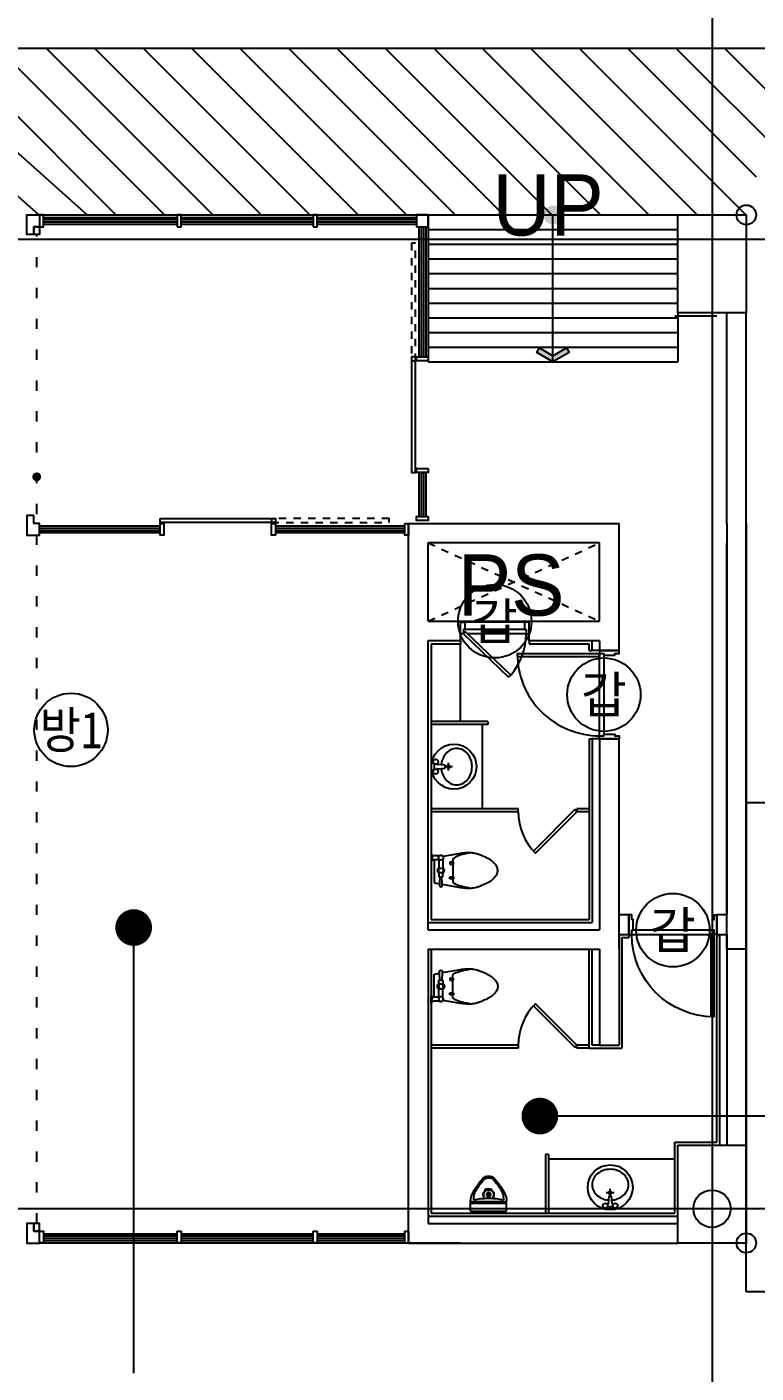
# Model space of a CAD drawing. Header units: metres. Extents: x 630750 to 860239, y 578133 to 726633.
# Drawn here: x 721104 to 728554, y 657632 to 671380 of the extents above; entities that cross this region are included whole.
import ezdxf
from ezdxf.enums import TextEntityAlignment as Align

# ---------------------------------------------------------------- set-up
doc = ezdxf.new("R2010")
doc.units = ezdxf.units.M
doc.header["$LTSCALE"] = 300
doc.linetypes.add('H2', pattern=[0.5, 0.25, -0.25])
doc.linetypes.add('HIDDEN-1', pattern=[1.4, 0.35, -0.7, 0.35])
for name, color, linetype in [('A-CEN-1', 1, 'Continuous'), ('A-CON', 2, 'Continuous'), ('A-DOR', 4, 'Continuous'), ('A-ELE-7', 7, 'Continuous'), ('A-ELE-9', 9, 'Continuous'), ('A-FIN-2', 6, 'Continuous'), ('A-HAT-1', 9, 'Continuous'), ('A-HAT-2', 8, 'Continuous'), ('A-ROM', 7, 'Continuous'), ('A-SYM1', 7, 'Continuous'), ('A-TOL', 4, 'Continuous'), ('A-TXT-S', 3, 'Continuous'), ('A-WAL-BLK', 3, 'Continuous'), ('A-WAL-DW', 7, 'Continuous'), ('A-WIN-GLASS', 4, 'Continuous'), ('A-코너가드', 7, 'Continuous'), ('DOR', 4, 'Continuous'), ('fire shutter', 2, 'Continuous'), ('PAK', 8, 'Continuous'), ('PARK-SOL', 251, 'Continuous'), ('TXT1', 7, 'Continuous'), ('블럭', 7, 'Continuous')]:
    doc.layers.add(name, color=color, linetype=linetype)
doc.styles.add('TEXT', font='')
doc.styles.add('돋움', font='')
doc.styles.get('TEXT').set_extended_font_data('DotumChe')
doc.styles.get('돋움').set_extended_font_data('Dotum')

# ---------------------------------------------------------------- blocks, each defined once
blk = doc.blocks.new('b-9')
at = {"layer": 'A-DOR'}
for p, q in [((91835, -411706), (91835, -410866)), ((91835, -410866), (91865, -410866)), ((91865, -411706), (91865, -410866)), ((91835, -411706), (91865, -411706))]:
    blk.add_line(p, q, dxfattribs=at)
for points in [[(91805, -410666), (91805, -410866), (91835, -410866), (91835, -410821), (91850, -410821), (91850, -410711), (91835, -410711), (91835, -410666)], [(92705, -410666), (92705, -410866), (92675, -410866), (92675, -410821), (92660, -410821), (92660, -410711), (92675, -410711), (92675, -410666)]]:
    blk.add_lwpolyline(points, close=True, dxfattribs=at)
blk.add_arc((91835, -410866), 840, 270, 0, dxfattribs=at)
at = {"layer": 'DOR', "color": 9}
for points in [[(92675, -410866), (91835, -410866)], [(91850, -410821), (92660, -410821)]]:
    blk.add_lwpolyline(points, dxfattribs=at)
blk = doc.blocks.new('CC-102P')
at = {"layer": 'A-TOL'}
for p, q in [((9, 148), (9, 108)), ((84, 108), (30, 108)), ((79, 113), (79, 13)), ((119, 113), (119, 13)), ((229, 83), (189, 83)), ((189, 83), (189, 63)), ((189, 63), (229, 63)), ((219, 113), (219, -2)), ((229, 63), (229, 83)), ((79, -17), (79, -67)), ((79, -67), (119, -67)), ((119, -67), (119, -17)), ((189, -67), (229, -67)), ((189, -87), (189, -67)), ((229, -87), (189, -87)), ((219, -2), (219, -117)), ((229, -67), (229, -87))]:
    blk.add_line(p, q, dxfattribs=at)
blk.add_lwpolyline([(-1, 163), (-1, 93), (9, 98), (9, 108), (30, 108, 0.018932), (29, 73), (29, -2), (29, -77, 0.024922), (31, -123, 0.25497), (34, -127, 0.056948), (38, -128, 0.016043), (54, -132), (85, -137), (84, -152, 1.060552), (114, -152), (113, -143), (279, -172, 0.022182), (347, -181, 0.0294), (399, -182, 0.029565), (435, -179, 0.035314), (464, -172, 0.006976), (476, -168, 0.004694), (494, -162, 0.019426), (535, -146, 0.015468), (584, -122, 0.040875), (614, -103, 0.036447), (644, -77, 0.04843), (664, -52, 0.068612), (674, -32, 0.037226), (678, -16, 0.041311), (679, -2, 0.041311), (678, 13, 0.037226), (674, 28, 0.068612), (664, 48, 0.04843), (644, 73, 0.036447), (614, 99, 0.040875), (584, 118, 0.015468), (535, 142, 0.019426), (494, 158, 0.004694), (476, 164, 0.006976), (464, 168, 0.035314), (435, 175, 0.029565), (399, 178, 0.0294), (347, 177, 0.022182), (279, 168), (121, 140, 0.455372), (84, 148), (9, 148), (9, 158)], format="xyb", close=True, dxfattribs=at)
blk.add_lwpolyline([(89, -67), (85, -137, 1.060552)], format="xyb", dxfattribs=at)
blk.add_lwpolyline([(113, -143), (109, -67)], dxfattribs=at)
for centre in [(99, 128), (99, -2)]:
    blk.add_circle(centre, 25, dxfattribs=at)
for centre, radius, start, end in [((473, -285), 475, 116.5651, 119.5675), ((396, -131), 303, 112.8053, 116.5651), ((370, -68), 234, 105.9454, 112.8053), ((470, -419), 599, 101.6565, 105.9454), ((417, -162), 337, 94.3987, 101.6565), ((99, -2), 35, 124.8499, 235.1501), ((99, -2), 35, 304.8499, 55.1501), ((222, 113), 3.54, 126.8699, 180), ((325, -24), 174, 119.5675, 126.8699), ((231, -117), 12.3, 180, 225), ((261, -87), 54.8, 225, 245.9278), ((358, 129), 291, 245.9278, 249.444), ((453, 384), 564, 249.444, 251.9714), ((608, 860), 1064, 251.9714, 254.0546), ((543, 633), 828, 254.0546, 256.4166), ((406, 66), 244, 256.4166, 265.6013)]:
    blk.add_arc(centre, radius, start, end, dxfattribs=at)
blk = doc.blocks.new('toi-3')
at = {"layer": 'A-TOL'}
for p, q in [((40, -320), (-40, -320)), ((-14, -356), (-21, -432)), ((14, -356), (-14, -356)), ((0, -360), (0, -280)), ((21, -432), (14, -356)), ((-26, -437), (-29, -437)), ((29, -465), (-29, -465)), ((29, -437), (26, -437))]:
    blk.add_line(p, q, dxfattribs=at)
blk.add_lwpolyline([(18, -395, 0.064435), (72, -383, 0.091719), (132, -349, 0.103599), (172, -297, 0.113912), (186, -238, 0.113912), (172, -178, 0.103599), (132, -126, 0.091719), (72, -92, 0.084785), (0, -80, 0.084785), (-72, -92, 0.091719), (-132, -126, 0.103599), (-172, -178, 0.113912), (-186, -238, 0.113912), (-172, -297, 0.103599), (-132, -349, 0.091719), (-72, -383, 0.064435), (-18, -395, 0.084785)], format="xyb", dxfattribs=at)
for centre, radius in [((0, -265), 230), ((0, -320), 15), ((-50, -451), 25), ((50, -451), 25)]:
    blk.add_circle(centre, radius, dxfattribs=at)
for centre, start, end in [((-26, -432), 270, 354.6091), ((26, -432), 185.391, 270)]:
    blk.add_arc(centre, 5, start, end, dxfattribs=at)
blk = doc.blocks.new('소변겨-평면')
for p, q in [((-184, 0), (-184, -105)), ((-184, 0), (184, 0)), ((184, 0), (184, -105)), ((-184, -81), (184, -81)), ((-184, -101), (184, -101)), ((-184, -101), (182, -101))]:
    blk.add_line(p, q)
for radius in [21.8, 13.6]:
    blk.add_circle((0, -170), radius)
for centre, radius, start, end in [((-20, -105), 163, 180, 206.7374), ((22, 772), 906, 258.9992, 268.5942), ((150, -114), 301, 180.8008, 191.3282), ((0, -170), 54.5, 136.9669, 225.8108), ((0, -170), 50.4, 133.0555, 270), ((0, -170), 50.4, 270, 46.8427), ((-21, 772), 906, 271.4058, 281.0008), ((0, -170), 54.5, 311.5353, 42.9364), ((-149, -114), 301, 348.6718, 359.1992), ((20, -105), 163, 333.2626, 0), ((476, 145), 719, 206.7374, 222.0472), ((-30, -150), 117, 191.0858, 210.2491), ((476, 145), 702, 210.2491, 221.9744), ((-49, -220), 16.3, 13.4221, 45.8108), ((-18, -213), 16.3, 193.4221, 254.0222), ((-2, -157), 74.2, 254.0222, 270.5847), ((0, -157), 74.2, 269.4153, 285.9778), ((16, -213), 16.3, 285.9778, 342.5193), ((47, -223), 16.3, 131.5353, 162.5193), ((-474, 145), 702, 318.0256, 329.7509), ((-476, 145), 719, 317.9528, 333.2626), ((31, -150), 117, 329.7509, 348.9142), ((-1, -273), 86, 228.0185, 270.3887), ((-1, -273), 69.7, 228.6871, 270.3887), ((1, -273), 86, 269.6113, 311.9815), ((2, -273), 69.7, 269.6113, 311.3129)]:
    blk.add_arc(centre, radius, start, end)
blk = doc.blocks.new('351')
at = {"ltscale": 5}
for points in [[(1383106, 4240352), (1378268, 4241613), (1378848, 4243839), (1383686, 4242578), (1383106, 4240352)], [(1379765, 4243393), (1379576, 4242667)], [(1379673, 4242642), (1379862, 4243368)], [(1379862, 4243368), (1379765, 4243393)], [(1379862, 4243368), (1379765, 4243393)], [(1379576, 4242667), (1379673, 4242642)], [(1379475, 4242280), (1379286, 4241555)], [(1379383, 4241529), (1379572, 4242255)], [(1379572, 4242255), (1379475, 4242280)], [(1379286, 4241555), (1379383, 4241529)]]:
    blk.add_lwpolyline(points, dxfattribs=at)
for points in [[(1379765, 4243393), (1379576, 4242667)], [(1379673, 4242642), (1379862, 4243368)], [(1379576, 4242667), (1379673, 4242642)], [(1379475, 4242280), (1379286, 4241555)], [(1379383, 4241529), (1379572, 4242255)], [(1379572, 4242255), (1379475, 4242280)], [(1379286, 4241555), (1379383, 4241529)]]:
    blk.add_lwpolyline(points)

msp = doc.modelspace()

# ---------------------------------------------------------------- hatches: boundary and pattern name
at = {"layer": 'A-SYM1'}
h = msp.add_hatch(color=7, dxfattribs=at)
edge = h.paths.add_edge_path()
edge.add_arc((726479.4, 669460.2), 96, -180, 0, ccw=False)
edge.add_arc((726479.4, 669460.2), 96, -360, -180, ccw=False)
msp.add_hatch(color=7, dxfattribs=at).paths.add_polyline_path([(726314.2, 668055.6), (726340.8, 668101.8), (726479.4, 668021.8), (726618, 668101.8), (726644.6, 668055.6), (726479.4, 667960.2)])

# ---------------------------------------------------------------- linework, layer by layer
at = {"layer": 'A-CEN-1', "linetype": 'Continuous'}
for p, q in [((728104.4, 708258.8), (728104.4, 640745.8)), ((796986.4, 669210.2), (657202.6, 669210.2)), ((796986.4, 659310.2), (657202.6, 659310.2))]:
    msp.add_line(p, q, dxfattribs=at)
at = {"layer": 'A-CON'}
for points in [[(727754.4, 669460.2), (728454.4, 669460.2), (728454.4, 668460.2), (727754.4, 668460.2)], [(727754.4, 669460.2), (728454.4, 669460.2), (728454.4, 668460.2), (727754.4, 668460.2)], [(727754.4, 659960.2), (728454.4, 659960.2), (728454.4, 658960.2), (727754.4, 658960.2)]]:
    msp.add_lwpolyline(points, close=True, dxfattribs=at)
at = {"layer": 'A-DOR'}
for points in [[(725534.4, 665180.2), (725534.4, 665300.2), (725579.4, 665300.2), (725579.4, 665225.2), (725564.4, 665225.2), (725564.4, 665180.2)], [(726234.4, 665180.2), (726234.4, 665300.2), (726189.4, 665300.2), (726189.4, 665225.2), (726204.4, 665225.2), (726204.4, 665180.2)]]:
    msp.add_lwpolyline(points, close=True, dxfattribs=at)
msp.add_lwpolyline([(726026, 664738.9), (726047.3, 664760.2), (725585.6, 665201.5), (725564.4, 665180.2), (726026, 664738.9)], dxfattribs=at)
msp.add_arc((725564.4, 665180.2), 640, 318.98298, 359.99998, dxfattribs=at)
at = {"layer": 'A-ELE-7'}
msp.add_circle((728104.4, 659310.2), 190.6, dxfattribs=at)
at = {"layer": 'A-ELE-9'}
for p, q in [((721234.4, 669460.2), (725204.4, 669460.2)), ((725204.4, 669460.2), (725204.4, 667960.2)), ((727754.4, 668460.2), (727754.4, 667960.2)), ((725204.4, 667960.2), (727754.4, 667960.2)), ((728454.4, 659960.2), (728454.4, 661960.2)), ((721234.4, 658960.3), (725534.4, 658960.3))]:
    msp.add_line(p, q, dxfattribs=at)
at = {"layer": 'A-FIN-2'}
for p, q in [((727724.4, 668430.2), (728154.4, 668430.2)), ((725234.4, 665080.2), (725534.4, 665080.2)), ((725234.4, 665080.2), (725234.4, 662265.2)), ((725534.4, 665110.2), (725534.4, 665080.2)), ((726234.4, 665110.2), (726234.4, 665080.2)), ((726234.4, 665080.2), (726849.4, 665080.2)), ((726849.4, 665010.2), (726849.4, 665080.2)), ((726849.4, 665010.2), (726879.4, 665010.2)), ((726954.4, 665010.2), (726924.4, 665010.2)), ((726849.4, 664110.2), (726849.4, 662265.2)), ((726849.4, 664110.2), (726879.4, 664110.2)), ((725234.4, 662265.2), (726849.4, 662265.2)), ((727184.4, 662080.2), (727184.4, 660950.2)), ((727184.4, 662080.2), (727254.4, 662080.2)), ((727254.4, 662110.2), (727254.4, 662080.2)), ((728154.4, 662110.2), (728154.4, 662080.2)), ((728154.4, 659990.2), (728154.4, 662080.2)), ((725234.4, 661960.2), (725234.4, 659265.2)), ((726849.4, 660950.2), (726849.4, 661960.2)), ((726849.4, 660950.2), (727184.4, 660950.2)), ((727724.4, 659265.2), (727724.4, 659990.2)), ((727724.4, 659990.2), (728154.4, 659990.2)), ((725234.4, 659265.2), (727724.4, 659265.2))]:
    msp.add_line(p, q, dxfattribs=at)
at = {"layer": 'A-HAT-1', "color": 8, "linetype": 'H2'}
for p, q in [((725204.4, 665310.2), (726954.4, 666110.2)), ((725204.4, 666110.2), (726954.4, 665310.2))]:
    msp.add_line(p, q, dxfattribs=at)
at = {"layer": 'A-HAT-2'}
for p, q in [((763254.5, 671160.2), (718403.4, 671160.2)), ((725204.4, 669460.2), (727754.4, 669460.2)), ((725204.4, 669310.2), (727754.4, 669310.2)), ((725204.4, 669160.2), (727754.4, 669160.2)), ((725204.4, 669010.2), (727754.4, 669010.2)), ((725204.4, 668860.2), (727754.4, 668860.2)), ((725204.4, 668710.2), (727754.4, 668710.2)), ((725204.4, 668560.2), (727754.4, 668560.2)), ((725204.4, 668410.2), (727754.4, 668410.2)), ((725204.4, 668260.2), (727754.4, 668260.2)), ((725204.4, 668110.2), (727754.4, 668110.2)), ((725534.4, 665310.2), (726234.4, 665310.2))]:
    msp.add_line(p, q, dxfattribs=at)
at = {"layer": 'A-ROM', "color": 7}
for p, q in [((722195.3, 657631.8), (722195.3, 662181.9)), ((730895.4, 660256.4, 0), (726345.3, 660256.4, 0))]:
    msp.add_line(p, q, dxfattribs=at)
at = {"layer": 'A-ROM', "color": 7, "const_width": 187.5}
msp.add_lwpolyline([(722101.5, 662181.9, 1), (722289, 662181.9, 1)], format="xyb", close=True, dxfattribs=at)
at = {"layer": 'A-ROM', "color": 7, "const_width": 187.5, "elevation": 0}
msp.add_lwpolyline([(726345.3, 660162.7, 1), (726345.3, 660350.2, 1)], format="xyb", close=True, dxfattribs=at)
at = {"layer": 'A-SYM1', "color": 7}
msp.add_line((726479.4, 667960.2), (726479.4, 669460.2), dxfattribs=at)
msp.add_lwpolyline([(726340.8, 668101.8), (726479.4, 668021.8), (726618, 668101.8), (726644.6, 668055.6), (726479.4, 667960.2), (726314.2, 668055.6)], close=True, dxfattribs=at)
at = {"layer": 'A-TOL', "ltscale": 3}
for p, q in [((725534.4, 664285.2), (725534.4, 665080.2)), ((725754.4, 664255.2), (725754.4, 663395.2)), ((725814.4, 664285.2), (725814.4, 664255.2)), ((726404.4, 659865.2), (726404.4, 659265.2)), ((726434.4, 659865.2), (726404.4, 659865.2)), ((726434.4, 659865.2), (726434.4, 659265.2)), ((727724.4, 659815.2), (726434.4, 659815.2))]:
    msp.add_line(p, q, dxfattribs=at)
at = {"layer": 'A-TOL'}
for p, q in [((725814.4, 664285.2), (725234.4, 664285.2)), ((725814.4, 664255.2), (725234.4, 664255.2)), ((726124.4, 663395.2), (725234.4, 663395.2)), ((726124.4, 663365.2), (725234.4, 663365.2)), ((726124.4, 663365.2), (726124.4, 663395.2)), ((726849.4, 663395.2), (726724.4, 663395.2)), ((726724.4, 663395.2), (726724.4, 663365.2)), ((726849.4, 663365.2), (726724.4, 663365.2)), ((726124.4, 660980.2), (725234.4, 660980.2)), ((726124.4, 660950.2), (725234.4, 660950.2)), ((726124.4, 660980.2), (726124.4, 660950.2)), ((726724.4, 660950.2), (726724.4, 660980.2)), ((726849.4, 660980.2), (726724.4, 660980.2)), ((726849.4, 660950.2), (726724.4, 660950.2))]:
    msp.add_line(p, q, dxfattribs=at)
for points in [[(726278.9, 662962.2), (726300.1, 662941), (726724.4, 663365.2), (726703.2, 663386.4)], [(726278.9, 661383.3), (726300.1, 661404.5), (726724.4, 660980.2), (726703.2, 660959)]]:
    msp.add_lwpolyline(points, close=True, dxfattribs=at)
for centre, start, end in [((726724.4, 663365.2), 180, 225), ((726724.4, 660980.2), 135, 180)]:
    msp.add_arc(centre, 600, start, end, dxfattribs=at)
at = {"layer": 'A-WAL-BLK'}
for p, q in [((728254.4, 666310.2), (728254.4, 668460.2)), ((728454.4, 661960.2), (728454.4, 668460.2)), ((725004.4, 658960.2), (725004.4, 666310.2)), ((725004.4, 666310.2), (727154.4, 666310.2)), ((727154.4, 665010.2), (727154.4, 666310.2)), ((728254.4, 666310.2), (728254.4, 662310.2)), ((728454.4, 666310.2), (728454.4, 659960.2)), ((725204.4, 665310.2), (725204.4, 666110.2)), ((725204.4, 665310.2), (725204.4, 666110.2)), ((726954.4, 666110.2), (725204.4, 666110.2)), ((726954.4, 665310.2), (726954.4, 666110.2)), ((728254.4, 661960.2), (728254.4, 666110.2)), ((725204.4, 665310.2), (725534.4, 665310.2)), ((725534.4, 665110.2), (725534.4, 665310.2)), ((726234.4, 665310.2), (726954.4, 665310.2)), ((726234.4, 665110.2), (726234.4, 665310.2)), ((725534.4, 665110.2), (725204.4, 665110.2)), ((725204.4, 662160.2), (725204.4, 665110.2)), ((726954.4, 665110.2), (726234.4, 665110.2)), ((726954.4, 665110.2), (726954.4, 665010.2)), ((726954.4, 665010.2), (727154.4, 665010.2)), ((726954.4, 664110.2), (726954.4, 662160.2)), ((726954.4, 664110.2), (727154.4, 664110.2)), ((727154.4, 661960.2), (727154.4, 664110.2)), ((727254.4, 662310.2), (727154.4, 662310.2)), ((727254.4, 662110.2), (727254.4, 662310.2)), ((728254.4, 662310.2), (728154.4, 662310.2)), ((728154.4, 662110.2), (728154.4, 662310.2)), ((725204.4, 662160.2), (726954.4, 662160.2)), ((727154.4, 662110.2), (727254.4, 662110.2)), ((727154.4, 662110.2), (727154.4, 660980.2)), ((728154.4, 662110.2), (728254.4, 662110.2)), ((728254.4, 662110.2), (728254.4, 659960.2)), ((725204.4, 661960.2), (726954.4, 661960.2)), ((725204.4, 661960.2), (725204.4, 659160.2)), ((726954.4, 661960.2), (726954.4, 660980.2)), ((728454.4, 661960.2), (728254.4, 661960.2)), ((726954.4, 660980.2), (727154.4, 660980.2)), ((725204.4, 659160.2), (727754.4, 659160.2)), ((725004.4, 658960.2), (727754.4, 658960.2))]:
    msp.add_line(p, q, dxfattribs=at)
at = {"layer": 'A-WAL-DW'}
for p, q in [((726879.4, 665010.2), (726879.4, 665110.2)), ((726954.4, 665010.2), (726879.4, 665010.2)), ((726879.4, 664110.2), (726879.4, 662235.2)), ((726954.4, 664110.2), (726879.4, 664110.2)), ((725204.4, 662235.2), (726879.4, 662235.2)), ((728179.4, 662110.2), (728179.4, 659960.2)), ((726879.4, 660980.2), (726879.4, 661960.2)), ((726954.4, 660980.2), (726879.4, 660980.2)), ((725204.4, 659235.2), (727754.4, 659235.2))]:
    msp.add_line(p, q, dxfattribs=at)
at = {"layer": 'A-WIN-GLASS', "color": 8}
for p, q in [((721274.4, 669435.2), (722639.4, 669435.2)), ((722679.4, 669435.2), (724029.4, 669435.2)), ((724069.4, 669435.2), (725084.4, 669435.2)), ((721274.4, 669365.2), (722639.4, 669365.2)), ((722679.4, 669365.2), (724029.4, 669365.2)), ((724069.4, 669365.2), (725084.4, 669365.2)), ((725108.4, 669340.2), (725108.4, 668010.2)), ((725180.4, 669340.2), (725180.4, 668010.2)), ((725108.4, 666830.2), (725108.4, 666380.2)), ((725180.4, 666830.2), (725180.4, 666380.2)), ((721234.3, 666285.2), (722464.3, 666285.2)), ((723644.3, 666285.2), (724964.3, 666285.2)), ((721234.3, 666215.2), (722464.3, 666215.2)), ((723644.3, 666215.2), (724964.3, 666215.2)), ((721274.4, 659055.3), (722639.4, 659055.3)), ((721274.4, 658985.3), (722639.4, 658985.3)), ((722679.4, 659055.3), (724029.4, 659055.3)), ((722679.4, 658985.3), (724029.4, 658985.3)), ((724069.4, 659055.3), (724964.4, 659055.3)), ((724069.4, 658985.3), (724964.4, 658985.3))]:
    msp.add_line(p, q, dxfattribs=at)
at = {"layer": 'A-WIN-GLASS'}
for p, q in [((721274.4, 669412.2), (722639.4, 669412.2)), ((721274.4, 669388.2), (722639.4, 669388.2)), ((722679.4, 669412.2), (724029.4, 669412.2)), ((722679.4, 669388.2), (724029.4, 669388.2)), ((724069.4, 669412.2), (725084.4, 669412.2)), ((724069.4, 669388.2), (725084.4, 669388.2)), ((725132.4, 669340.2), (725132.4, 668010.2)), ((725156.4, 669340.2), (725156.4, 668010.2)), ((725132.4, 666830.2), (725132.4, 666380.2)), ((725156.4, 666830.2), (725156.4, 666380.2)), ((721234.3, 666262.2), (722464.3, 666262.2)), ((723644.3, 666262.2), (724964.3, 666262.2)), ((721234.3, 666238.2), (722464.3, 666238.2)), ((723644.3, 666238.2), (724964.3, 666238.2)), ((721274.4, 659032.3), (722639.4, 659032.3)), ((721274.4, 659008.3), (722639.4, 659008.3)), ((722679.4, 659032.3), (724029.4, 659032.3)), ((722679.4, 659008.3), (724029.4, 659008.3)), ((724069.4, 659032.3), (724964.4, 659032.3)), ((724069.4, 659008.3), (724964.4, 659008.3))]:
    msp.add_line(p, q, dxfattribs=at)
for points in [[(721174.4, 669260.2), (721104.4, 669260.2), (721104.4, 669460.2), (721234.4, 669460.2), (721234.4, 669340.2), (721174.4, 669340.2), (721174.4, 669260.2)], [(721174.3, 666390.2), (721104.3, 666390.2), (721104.3, 666190.2), (721234.3, 666190.2), (721234.3, 666310.2), (721174.3, 666310.2), (721174.3, 666390.2)], [(721174.4, 659160.2), (721104.4, 659160.2), (721104.4, 658960.2), (721234.4, 658960.2), (721234.4, 659080.2), (721174.4, 659080.2), (721174.4, 659160.2)]]:
    msp.add_lwpolyline(points, dxfattribs=at)
for points in [[(721234.4, 669340.2), (721274.4, 669340.2), (721274.4, 669460.2), (721234.4, 669460.2)], [(722639.4, 669340.2), (722679.4, 669340.2), (722679.4, 669460.2), (722639.4, 669460.2)], [(724029.4, 669340.2), (724069.4, 669340.2), (724069.4, 669460.2), (724029.4, 669460.2)], [(725084.4, 669340.2), (725204.4, 669340.2), (725204.4, 669460.2), (725084.4, 669460.2)], [(725084.4, 669340.2), (725204.4, 669340.2), (725204.4, 669460.2), (725084.4, 669460.2)], [(725034.4, 668010.2), (725034.4, 666830.2), (725074.4, 666830.2), (725074.4, 668010.2)], [(725204.4, 668010.2), (725204.4, 667970.2), (725084.4, 667970.2), (725084.4, 668010.2)], [(725204.4, 666870.2), (725204.4, 666830.2), (725084.4, 666830.2), (725084.4, 666870.2)], [(722464.3, 666360.2), (723644.3, 666360.2), (723644.3, 666320.2), (722464.3, 666320.2)], [(722464.3, 666310.2), (722504.3, 666310.2), (722504.3, 666190.2), (722464.3, 666190.2)], [(723604.3, 666310.2), (723644.3, 666310.2), (723644.3, 666190.2), (723604.3, 666190.2)], [(724964.3, 666310.2), (725004.3, 666310.2), (725004.3, 666190.2), (724964.3, 666190.2)], [(725204.4, 666380.2), (725204.4, 666340.2), (725084.4, 666340.2), (725084.4, 666380.2)], [(721234.4, 659080.3), (721274.4, 659080.3), (721274.4, 658960.3), (721234.4, 658960.3)], [(722639.4, 659080.3), (722679.4, 659080.3), (722679.4, 658960.3), (722639.4, 658960.3)], [(724029.4, 659080.3), (724069.4, 659080.3), (724069.4, 658960.3), (724029.4, 658960.3)], [(724964.4, 659080.2), (725004.4, 659080.2), (725004.4, 658960.2), (724964.4, 658960.2)]]:
    msp.add_lwpolyline(points, close=True, dxfattribs=at)
at = {"layer": 'A-WIN-GLASS', "color": 8, "linetype": 'H2'}
for points in [[(725034.4, 669170.2), (725034.4, 667970.2), (725074.4, 667970.2), (725074.4, 669170.2)], [(724804.3, 666360.2), (723604.3, 666360.2), (723604.3, 666320.2), (724804.3, 666320.2)]]:
    msp.add_lwpolyline(points, close=True, dxfattribs=at)
at = {"layer": 'A-코너가드'}
for centre in [(728454.4, 669460.2), (728454.4, 658960.2)]:
    msp.add_circle(centre, 100, dxfattribs=at)
at = {"layer": 'DOR', "color": 9}
for points in [[(726189.4, 665300.2), (725579.4, 665300.2)], [(726189.4, 665225.2), (725579.4, 665225.2)], [(726204.4, 665180.2), (725607, 665180.2)]]:
    msp.add_lwpolyline(points, dxfattribs=at)
at = {"layer": 'fire shutter'}
for points in [[(721174.4, 669340.2), (721234.4, 669340.2), (721234.4, 669260.2), (721174.4, 669260.2)], [(721174.4, 659080.2), (721234.4, 659080.2), (721234.4, 659160.2), (721174.4, 659160.2)]]:
    msp.add_lwpolyline(points, close=True, dxfattribs=at)
at = {"layer": 'fire shutter', "color": 2, "linetype": 'HIDDEN-1'}
msp.add_lwpolyline([(721204.4, 659160.2), (721204.4, 669260.2)], dxfattribs=at)
at = {"layer": 'PARK-SOL'}
for p, q in [((719324.5, 671160.2), (721224.5, 669460.2)), ((719819.4, 671160.2), (721719.4, 669460.2)), ((720314.4, 671160.2), (722014.4, 669460.2)), ((720809.4, 671160.2), (722509.4, 669460.2)), ((721304.4, 671160.2), (723004.4, 669460.2)), ((721799.3, 671160.2), (723499.3, 669460.2)), ((722294.3, 671160.2), (723994.3, 669460.2)), ((722789.3, 671160.2), (724489.3, 669460.2)), ((723284.3, 671160.2), (724984.3, 669460.2)), ((723779.2, 671160.2), (725479.2, 669460.2)), ((724274.1, 671160.2), (725974.1, 669460.2)), ((724769.1, 671160.2), (726469.1, 669460.2)), ((725264.1, 671160.2), (726964.1, 669460.2)), ((725759.1, 671160.2), (727459.1, 669460.2)), ((726254, 671160.2), (727954, 669460.2)), ((726749, 671160.2), (728449, 669460.2)), ((727244, 671160.2), (728554.5, 669849.7)), ((727739, 671160.2), (728939, 669960.2)), ((728233.9, 671160.2), (729433.9, 669960.2))]:
    msp.add_line(p, q, dxfattribs=at)
at = {"layer": 'TXT1', "color": 7, "const_width": 45}
msp.add_lwpolyline([(721204.4, 666762.7, -1), (721204.4, 666807.7, -1)], format="xyb", close=True, dxfattribs=at)
at = {"layer": '블럭', "color": 1}
for centre in [(725884.4, 665310.2), (725884.4, 665310.2), (726999.4, 664560.2), (726999.4, 664560.2), (721554.9, 664200.3), (721554.9, 664200.3), (727704.4, 662155.2), (727704.4, 662155.2)]:
    msp.add_circle(centre, 375, dxfattribs=at)

# ---------------------------------------------------------------- block references
at = {"rotation": 270}
msp.add_blockref('b-9', (1137820.6, 756815.4), dxfattribs=at)
at = {"xscale": -1}
msp.add_blockref('b-9', (819959.5, 1072976.5), dxfattribs=at)
at = {"layer": 'A-TOL'}
for p, rotation in [((725732.3, 663825.2), 269.9999187981221), ((727064.4, 659793.1), 359.9999187981221)]:
    msp.add_blockref('toi-3', p, dxfattribs=dict(at, rotation=rotation))
msp.add_blockref('CC-102P', (725235.5, 662767.1), dxfattribs=at)
at = {"layer": 'A-TOL', "xscale": -1, "rotation": 180}
for name, p in [('CC-102P', (725235.5, 661578.4)), ('소변겨-평면', (725821.2, 659284.4))]:
    msp.add_blockref(name, p, dxfattribs=at)
at = {"layer": 'PAK', "ltscale": 5, "rotation": 284.6102048457653}
msp.add_blockref('351', (-3723659.8, 927248.9), dxfattribs=at)

# ---------------------------------------------------------------- texts
at = {"layer": 'A-TXT-S', "color": 3, "style": '돋움'}
for s, p in [('UP', (725862.4, 669249.5, 0)), ('PS', (725506.5, 665367.7, 0))]:
    msp.add_text(s, height=625, dxfattribs=at).set_placement(p)
at = {"layer": '블럭', "style": 'TEXT'}
for p in [(725884.4, 665310.2), (725884.4, 665310.2), (726999.4, 664560.2), (726999.4, 664560.2), (727704.4, 662155.2), (727704.4, 662155.2)]:
    msp.add_text('갑', height=375, dxfattribs=at).set_placement(p, align=Align.MIDDLE_CENTER)
at = {"layer": '블럭', "style": 'TEXT', "width": 0.9}
msp.add_text('방1', height=375, dxfattribs=at).set_placement((721554.9, 664200.3), align=Align.MIDDLE_CENTER)

doc.saveas('drawing.dxf')
